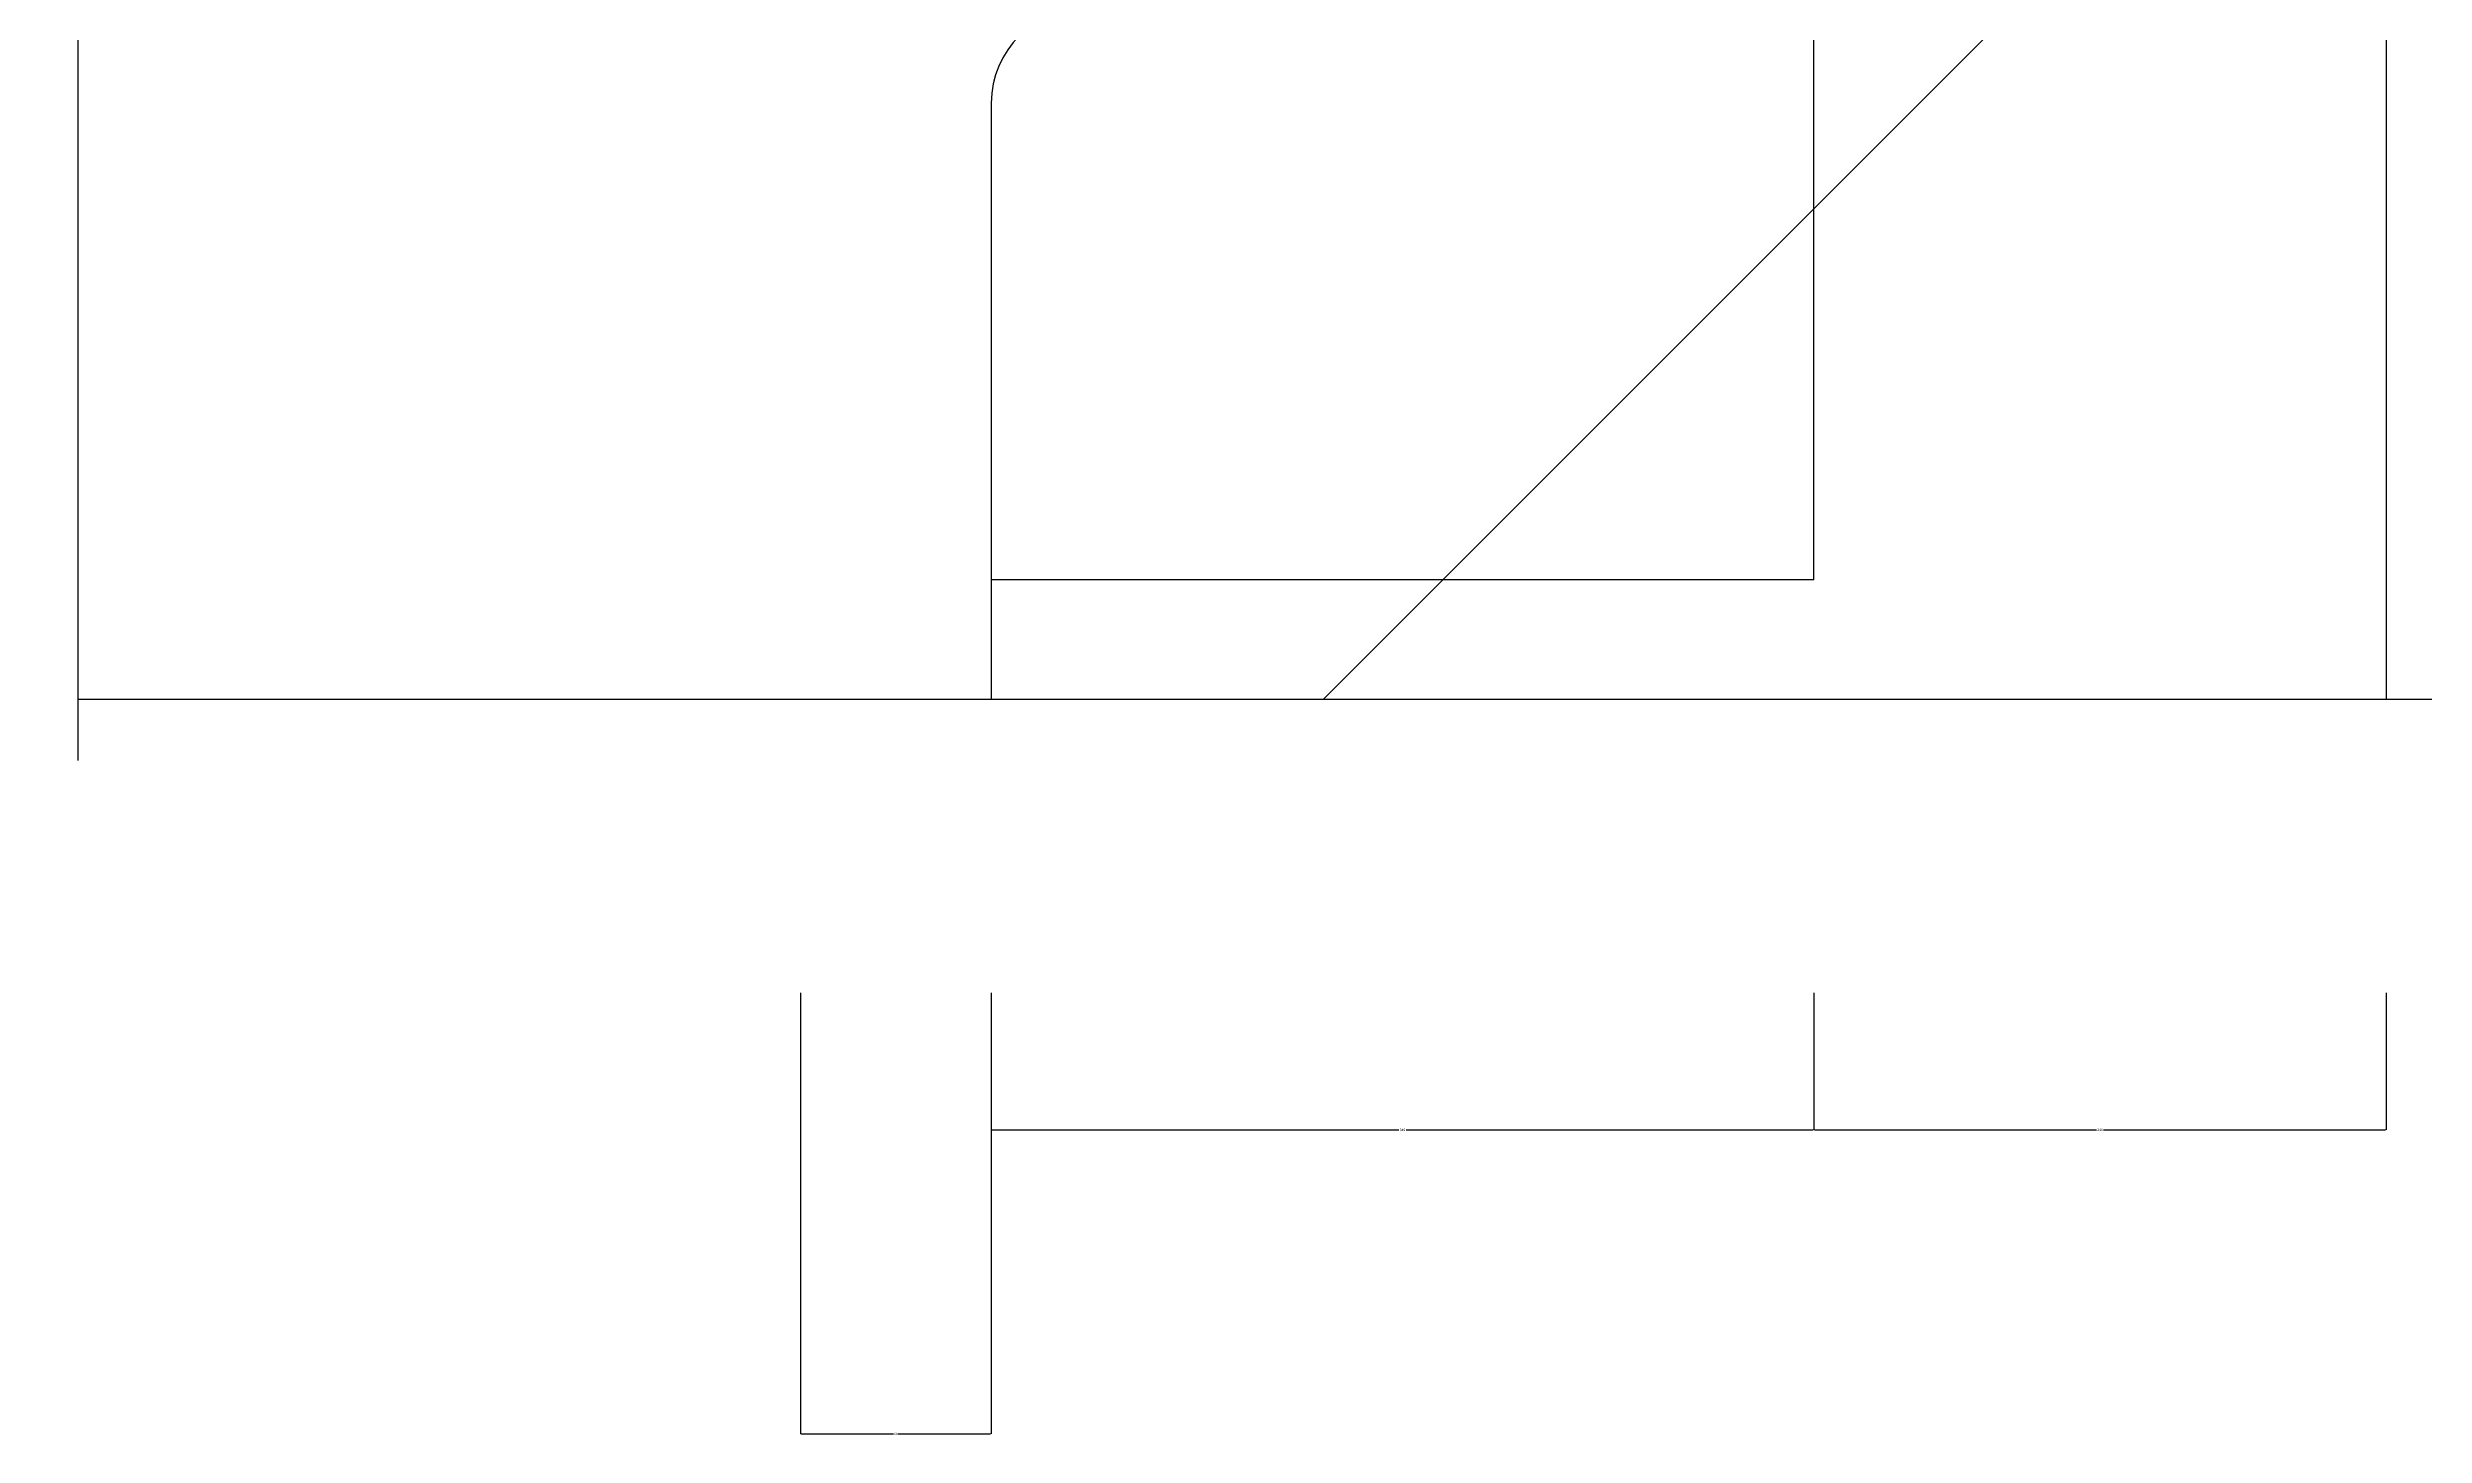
# Model space of a CAD drawing. Header units: metres. Extents: x 0 to 5136, y 0 to 4711.
# Drawn here: x 3468 to 4465, y 102 to 684 of the extents above; entities that cross this region are included whole.
import ezdxf

# ---------------------------------------------------------------- set-up
doc = ezdxf.new("R2010")
doc.units = ezdxf.units.M
for name, color, linetype in [('2', 2, 'Continuous'), ('3', 3, 'Continuous'), ('4', 4, 'Continuous'), ('7', 7, 'Continuous'), ('BH', 3, 'Continuous'), ('DIM', 3, 'Continuous')]:
    doc.layers.add(name, color=color, linetype=linetype)
doc.dimstyles.get("Standard").update_dxf_attribs({"dimtxt": 2.5, "dimasz": 2.5, "dimexe": 1.25, "dimexo": 0.625, "dimtad": 1, "dimcen": 2.5, "dimazin": 3, "dimtfac": 1, "dimtmove": 0, "dimatfit": 3})

# ---------------------------------------------------------------- blocks, each defined once
blk = doc.blocks.new('*D11')
for p, q in [((4208.87, 287.86), (4208.87, 230.47)), ((4448.87, 287.86), (4448.87, 230.47)), ((4209.12, 230.47), (4327.37, 230.47)), ((4330.37, 230.47), (4448.62, 230.47))]:
    blk.add_line(p, q)
at = {"layer": 'Defpoints'}
for p in [(4208.87, 287.86), (4448.87, 287.86), (4208.87, 230.47)]:
    blk.add_point(p, dxfattribs=at)
at = {"layer": 'DIM', "insert": (4328.87, 230.47), "char_height": 1, "attachment_point": 5}
blk.add_mtext('240', dxfattribs=at)
blk = doc.blocks.new('*D12')
for p, q in [((3863.87, 287.86), (3863.87, 230.47)), ((4208.87, 287.86), (4208.87, 230.47)), ((3864.12, 230.47), (4034.87, 230.47)), ((4037.87, 230.47), (4208.62, 230.47))]:
    blk.add_line(p, q)
at = {"layer": 'Defpoints'}
for p in [(3863.87, 287.86), (4208.87, 287.86), (3863.87, 230.47)]:
    blk.add_point(p, dxfattribs=at)
at = {"layer": 'DIM', "insert": (4036.37, 230.47), "char_height": 1, "attachment_point": 5}
blk.add_mtext('345', dxfattribs=at)
blk = doc.blocks.new('*D13')
for p, q in [((3783.87, 287.86), (3783.87, 102.97)), ((3863.87, 287.86), (3863.87, 102.97)), ((3784.12, 102.97), (3822.87, 102.97)), ((3824.87, 102.97), (3863.62, 102.97))]:
    blk.add_line(p, q)
at = {"layer": 'Defpoints'}
for p in [(3783.87, 287.86), (3863.87, 287.86), (3783.87, 102.97)]:
    blk.add_point(p, dxfattribs=at)
at = {"layer": 'DIM', "insert": (3823.87, 102.97), "char_height": 1, "attachment_point": 5}
blk.add_mtext('80', dxfattribs=at)

msp = doc.modelspace()

# ---------------------------------------------------------------- hatches: boundary and pattern name
at = {"layer": 'BH'}
h = msp.add_hatch(dxfattribs=at)
h.set_pattern_fill('ANSI33', scale=200)
h.paths.add_polyline_path([(4538.87, 1761.06), (4538.87, 1823.43), (4526.18, 1823.43), (4551.56, 1854.9), (4538.87, 1854.9), (4538.87, 1911.06), (3943.87, 1911.06), (3943.87, 1761.06), (3968.87, 1761.06)])
h.paths.add_polyline_path([(4448.87, 1761.06), (4208.87, 1761.06), (4208.87, 701.06), (3943.87, 701.06), (3903.87, 701.06, 0.41), (3863.87, 661.06), (3863.87, 411.06), (4167.54, 411.06), (4167.54, 423.75), (4199.01, 398.37), (4199.01, 411.06), (4448.87, 411.06)])

# ---------------------------------------------------------------- linework, layer by layer
at = {"layer": '2'}
msp.add_line((3480.85, 411.06), (4581.9, 411.06), dxfattribs=at)
at = {"layer": '3'}
msp.add_lwpolyline([(3480.85, 2887.13), (3480.85, 1829.21), (3480.85, 1807.59), (3493.54, 1807.59), (3468.16, 1776.11), (3480.85, 1776.11), (3480.85, 1681.06), (3480.85, 385.33)], dxfattribs=at)
at = {"layer": '4'}
msp.add_line((4208.87, 461.06), (4208.87, 1761.06), dxfattribs=at)
msp.add_lwpolyline([(4538.87, 1911.06), (3943.87, 1911.06), (3943.87, 1911.06), (3943.87, 1911.06), (3943.87, 1761.06), (3968.87, 1761.06), (3968.87, 1736.06), (3993.87, 1736.06), (3993.87, 1696.06, 0.41), (4078.87, 1611.06), (4103.87, 1611.06), (4103.87, 1586.06), (4128.87, 1586.06), (4128.87, 971.06), (4103.87, 971.06), (4103.87, 946.21, 0.36), (3968.87, 851.06), (3943.87, 851.06), (3943.87, 701.06), (3903.87, 701.06, 0.41), (3863.87, 661.06), (3863.87, 411.06)], format="xyb", dxfattribs=at)
msp.add_lwpolyline([(4448.87, 1761.06), (4448.87, 411.06), (4448.87, 411.06)], dxfattribs=at)
at = {"layer": '7'}
msp.add_line((4208.87, 461.06), (3863.87, 461.06), dxfattribs=at)

# ---------------------------------------------------------------- dimensions: what is measured, and where the dimension line sits
at = {"layer": 'DIM'}
for base, p1, p2, picture, middle in [((3783.87, 102.97), (3783.87, 287.86), (3863.87, 287.86), '*D13', (3823.87, 102.97)), ((3863.87, 230.47), (3863.87, 287.86), (4208.87, 287.86), '*D12', (4036.37, 230.47)), ((4208.87, 230.47), (4208.87, 287.86), (4448.87, 287.86), '*D11', (4328.87, 230.47))]:
    dim = msp.add_linear_dim(base=base, p1=p1, p2=p2, dimstyle='Standard', dxfattribs=at)
    dim.commit()
    dim.dimension.update_dxf_attribs({"geometry": picture, "text_midpoint": middle})

doc.saveas('drawing.dxf')
